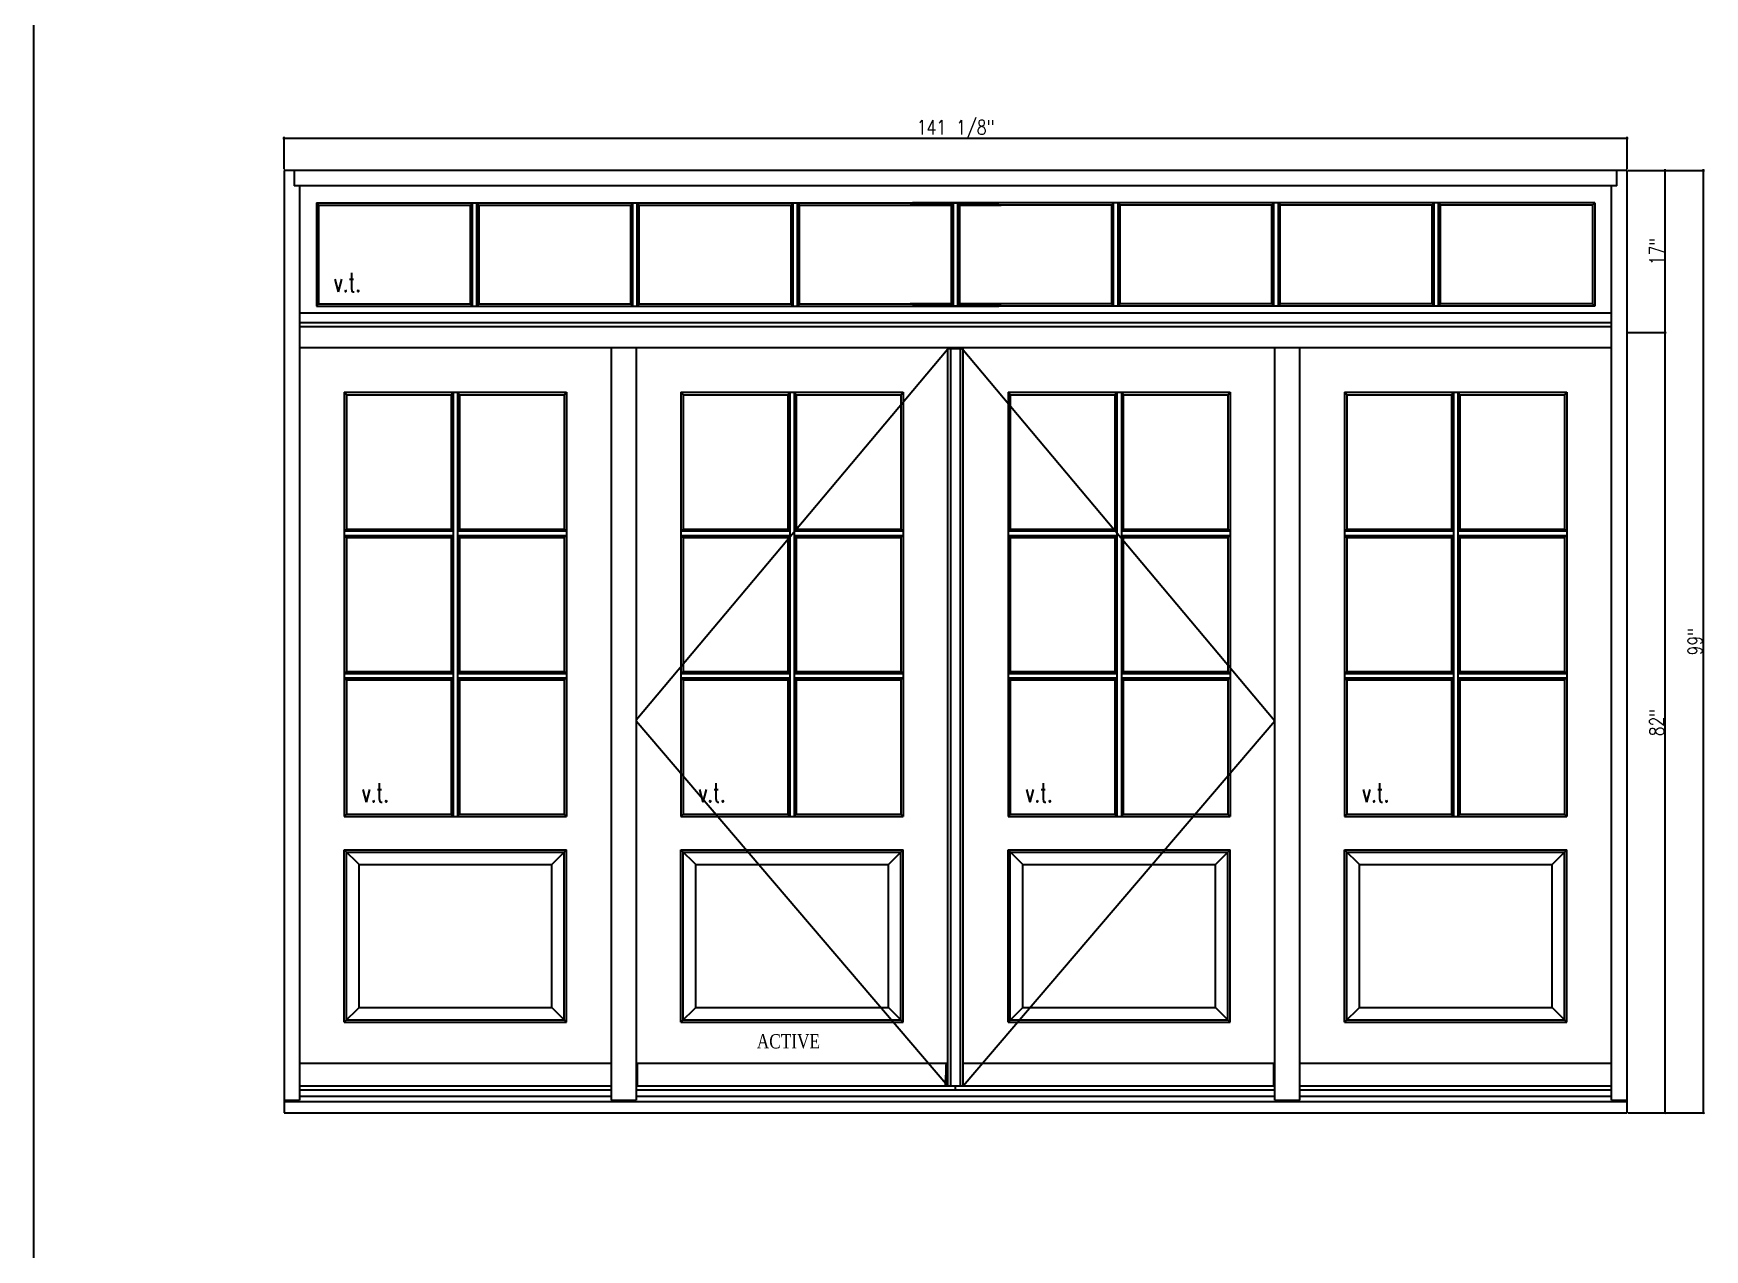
# Model space of a CAD drawing. Header units: inches. Extents: x 1985 to 11287, y 379 to 4336.
# Drawn here: x 9586.4 to 9762, y 3405.9 to 3533.7 of the extents above; entities that cross this region are included whole.
import ezdxf

# ---------------------------------------------------------------- set-up
doc = ezdxf.new("R2010")
doc.units = ezdxf.units.IN
doc.header["$MEASUREMENT"] = 0
doc.layers.get('0').update_dxf_attribs({"linetype": 'CONTINUOUS'})
doc.layers.get('Defpoints').update_dxf_attribs({"linetype": 'CONTINUOUS'})
for name, color, linetype in [('COTE1-1 99', 7, 'CONTINUOUS'), ('elevation 99', 7, 'CONTINUOUS'), ('opening side 99', 1, 'CONTINUOUS'), ('separation 99', 3, 'CONTINUOUS')]:
    doc.layers.add(name, color=color, linetype=linetype)
doc.styles.get("Standard").update_dxf_attribs({"font": 'txt.shx', "width": 0.8})
doc.styles.add('Times', font='times.ttf', dxfattribs={"width": 0.8})
doc.dimstyles.new('Elevation', dxfattribs={"dimscale": 2, "dimtxt": 0.75, "dimasz": 0.0625, "dimexe": 0.0625, "dimexo": 0.0625, "dimgap": 0.0625, "dimtad": 1, "dimdec": 5, "dimzin": 0, "dimdsep": 46, "dimlunit": 5, "dimtxsty": 'Standard', "dimblk1": 'OBLIQUE', "dimblk2": 'OBLIQUE', "dimsah": 1, "dimcen": 2, "dimdle": 0.0625, "dimclrd": 1, "dimclre": 1, "dimadec": 1, "dimazin": 0, "dimtfac": 0.375, "dimtdec": 5, "dimtmove": 0, "dimatfit": 3, "dimldrblk": 'OBLIQUE', "dimfxl": 1, "dimfrac": 2, "dimtolj": 1, "dimtzin": 0, "dimarcsym": 0})

# ---------------------------------------------------------------- blocks, each defined once
blk = doc.blocks.new('_OBLIQUE')
at = {"color": 0, "linetype": 'ByBlock'}
blk.add_line((-0.5, -0.5), (0.5, 0.5), dxfattribs=at)
blk = doc.blocks.new('*D159')
at = {"layer": 'COTE1-1 99', "color": 1, "lineweight": -2, "transparency": 16777216}
for p, q in [((9612.62, 3522.7), (9754, 3522.7)), ((9612.75, 3519.42), (9612.75, 3522.83)), ((9753.87, 3519.42), (9753.87, 3522.83))]:
    blk.add_line(p, q, dxfattribs=at)
at = {"layer": 'Defpoints', "color": 0, "transparency": 16777216}
for p in [(9753.87, 3522.7), (9612.75, 3519.29), (9753.87, 3519.29)]:
    blk.add_point(p, dxfattribs=at)
at = {"layer": 'COTE1-1 99', "color": 1, "lineweight": -2, "transparency": 16777216, "xscale": 0.125, "yscale": 0.125, "zscale": 0.125, "rotation": 180}
blk.add_blockref('_OBLIQUE', (9612.75, 3522.7), dxfattribs=at)
at = {"layer": 'COTE1-1 99', "color": 1, "lineweight": -2, "transparency": 16777216, "xscale": 0.125, "yscale": 0.125, "zscale": 0.125}
blk.add_blockref('_OBLIQUE', (9753.87, 3522.7), dxfattribs=at)
at = {"layer": 'COTE1-1 99', "color": 0, "transparency": 16777216, "insert": (9683.31, 3523.58), "char_height": 1.5, "attachment_point": 5}
blk.add_mtext('\\A1;141 1/8"', dxfattribs=at)
blk = doc.blocks.new('*D160')
at = {"layer": 'COTE1-1 99', "color": 1, "lineweight": -2, "transparency": 16777216}
for p, q in [((9754, 3519.29), (9758, 3519.29)), ((9757.88, 3502.17), (9757.88, 3519.42)), ((9754, 3502.29), (9758, 3502.29))]:
    blk.add_line(p, q, dxfattribs=at)
at = {"layer": 'Defpoints', "color": 0, "transparency": 16777216}
for p in [(9753.87, 3519.29), (9757.88, 3519.29), (9753.87, 3502.29)]:
    blk.add_point(p, dxfattribs=at)
at = {"layer": 'COTE1-1 99', "color": 1, "lineweight": -2, "transparency": 16777216, "xscale": 0.125, "yscale": 0.125, "zscale": 0.125}
for p, rotation in [((9757.88, 3519.29), 90), ((9757.88, 3502.29), 270)]:
    blk.add_blockref('_OBLIQUE', p, dxfattribs=dict(at, rotation=rotation))
at = {"layer": 'COTE1-1 99', "color": 0, "transparency": 16777216, "insert": (9757, 3510.79), "char_height": 1.5, "attachment_point": 5, "rotation": 90}
blk.add_mtext('\\A1;17"', dxfattribs=at)
blk = doc.blocks.new('*D161')
at = {"layer": 'COTE1-1 99', "color": 1, "lineweight": -2, "transparency": 16777216}
for p, q in [((9754, 3502.29), (9758, 3502.29)), ((9757.88, 3420.17), (9757.88, 3502.42)), ((9754, 3420.29), (9758, 3420.29))]:
    blk.add_line(p, q, dxfattribs=at)
at = {"layer": 'Defpoints', "color": 0, "transparency": 16777216}
for p in [(9753.87, 3502.29), (9757.88, 3502.29), (9753.87, 3420.29)]:
    blk.add_point(p, dxfattribs=at)
at = {"layer": 'COTE1-1 99', "color": 1, "lineweight": -2, "transparency": 16777216, "xscale": 0.125, "yscale": 0.125, "zscale": 0.125}
for p, rotation in [((9757.88, 3502.29), 90), ((9757.88, 3420.29), 270)]:
    blk.add_blockref('_OBLIQUE', p, dxfattribs=dict(at, rotation=rotation))
at = {"layer": 'COTE1-1 99', "color": 0, "transparency": 16777216, "insert": (9757, 3461.29), "char_height": 1.5, "attachment_point": 5, "rotation": 90}
blk.add_mtext('\\A1;82"', dxfattribs=at)
blk = doc.blocks.new('*D162')
at = {"layer": 'COTE1-1 99', "color": 1, "lineweight": -2, "transparency": 16777216}
for p, q in [((9754, 3519.29), (9762.02, 3519.29)), ((9761.9, 3420.17), (9761.9, 3519.42)), ((9754, 3420.29), (9762.02, 3420.29))]:
    blk.add_line(p, q, dxfattribs=at)
at = {"layer": 'Defpoints', "color": 0, "transparency": 16777216}
for p in [(9753.87, 3519.29), (9761.9, 3519.29), (9753.87, 3420.29)]:
    blk.add_point(p, dxfattribs=at)
at = {"layer": 'COTE1-1 99', "color": 1, "lineweight": -2, "transparency": 16777216, "xscale": 0.125, "yscale": 0.125, "zscale": 0.125}
for p, rotation in [((9761.9, 3519.29), 90), ((9761.9, 3420.29), 270)]:
    blk.add_blockref('_OBLIQUE', p, dxfattribs=dict(at, rotation=rotation))
at = {"layer": 'COTE1-1 99', "color": 0, "transparency": 16777216, "insert": (9761.02, 3469.79), "char_height": 1.5, "attachment_point": 5, "rotation": 90}
blk.add_mtext('\\A1;99"', dxfattribs=at)

msp = doc.modelspace()

# ---------------------------------------------------------------- linework, layer by layer
at = {"layer": 'elevation 99'}
for p, q in [((9612.747025, 3519.293135), (9612.747025, 3420.293135)), ((9753.872025, 3519.293135), (9612.747025, 3519.293135)), ((9613.809525, 3519.293135), (9613.809525, 3517.668135)), ((9752.809525, 3517.668135), (9752.809525, 3519.293135)), ((9753.872025, 3420.293135), (9753.872025, 3519.293135)), ((9752.809525, 3517.668135), (9613.809525, 3517.668135)), ((9614.372025, 3517.668135), (9614.372025, 3502.918135)), ((9752.247025, 3502.918135), (9752.247025, 3517.668135)), ((9616.371491, 3515.668113), (9616.13042, 3515.909184)), ((9616.13042, 3515.909184), (9633.011283, 3515.909184)), ((9616.13042, 3515.909184), (9616.13042, 3505.052059)), ((9616.371491, 3515.668113), (9626.777875, 3515.668113)), ((9616.371491, 3515.668113), (9616.371491, 3505.29313)), ((9626.777875, 3515.668113), (9632.340483, 3515.668113)), ((9632.340483, 3515.668113), (9632.544683, 3515.909184)), ((9632.340483, 3505.29313), (9632.340483, 3515.668113)), ((9632.544683, 3505.052059), (9632.544683, 3515.909184)), ((9632.974412, 3515.909184), (9644.071238, 3515.909184)), ((9633.011283, 3515.909184), (9633.215483, 3515.668113)), ((9633.011283, 3505.052059), (9633.011283, 3515.909184)), ((9633.215483, 3515.668113), (9633.215483, 3505.29313)), ((9633.215483, 3515.668113), (9643.830166, 3515.668113)), ((9633.215483, 3505.29313), (9633.215483, 3515.668113)), ((9643.830166, 3515.668113), (9649.184475, 3515.668113)), ((9644.071238, 3515.909184), (9687.849512, 3515.909184)), ((9649.184475, 3515.668113), (9649.388675, 3515.909184)), ((9649.184475, 3505.29313), (9649.184475, 3515.668113)), ((9649.388675, 3505.052059), (9649.388675, 3515.909184)), ((9649.855275, 3505.052059), (9649.855275, 3515.909184)), ((9649.855275, 3515.909184), (9650.059475, 3515.668113)), ((9650.059475, 3505.29313), (9650.059475, 3515.668113)), ((9650.059475, 3515.668113), (9666.028425, 3515.668113)), ((9666.028425, 3515.668113), (9666.232625, 3515.909184)), ((9666.028425, 3505.29313), (9666.028425, 3515.668113)), ((9666.232625, 3505.052059), (9666.232625, 3515.909184)), ((9666.903425, 3515.668113), (9666.699225, 3515.909184)), ((9666.699225, 3505.052059), (9666.699225, 3515.909184)), ((9666.903425, 3515.668113), (9682.871875, 3515.668113)), ((9666.903425, 3505.29313), (9666.903425, 3515.668113)), ((9682.871875, 3515.668113), (9678.528166, 3515.668113)), ((9722.547512, 3515.909184), (9678.769238, 3515.909184)), ((9682.871875, 3515.668113), (9683.076075, 3515.909184)), ((9682.871875, 3515.668113), (9683.076075, 3515.909184)), ((9682.871875, 3505.29313), (9682.871875, 3515.668113)), ((9682.871875, 3505.29313), (9682.871875, 3515.668113)), ((9683.076075, 3505.052059), (9683.076075, 3515.909184)), ((9683.076075, 3505.052059), (9683.076075, 3515.909184)), ((9683.542675, 3505.052059), (9683.542675, 3515.909184)), ((9683.746875, 3515.668113), (9683.542675, 3515.909184)), ((9683.746875, 3515.668113), (9683.542675, 3515.909184)), ((9683.542675, 3505.052059), (9683.542675, 3515.909184)), ((9683.746875, 3505.29313), (9683.746875, 3515.668113)), ((9683.746875, 3515.668113), (9688.090583, 3515.668113)), ((9683.746875, 3505.29313), (9683.746875, 3515.668113)), ((9699.715325, 3515.668113), (9683.746875, 3515.668113)), ((9699.715325, 3515.668113), (9699.919525, 3515.909184)), ((9699.715325, 3505.29313), (9699.715325, 3515.668113)), ((9699.919525, 3505.052059), (9699.919525, 3515.909184)), ((9700.386125, 3505.052059), (9700.386125, 3515.909184)), ((9700.590325, 3515.668113), (9700.386125, 3515.909184)), ((9716.559275, 3515.668113), (9700.590325, 3515.668113)), ((9700.590325, 3505.29313), (9700.590325, 3515.668113)), ((9716.763475, 3515.909184), (9716.559275, 3515.668113)), ((9716.559275, 3505.29313), (9716.559275, 3515.668113)), ((9716.763475, 3505.052059), (9716.763475, 3515.909184)), ((9717.434275, 3515.668113), (9717.230075, 3515.909184)), ((9717.230075, 3505.052059), (9717.230075, 3515.909184)), ((9717.434275, 3505.29313), (9717.434275, 3515.668113)), ((9722.788583, 3515.668113), (9717.434275, 3515.668113)), ((9733.644338, 3515.909184), (9722.547512, 3515.909184)), ((9733.403266, 3515.668113), (9722.788583, 3515.668113)), ((9733.607466, 3515.909184), (9733.403266, 3515.668113)), ((9733.403266, 3505.29313), (9733.403266, 3515.668113)), ((9733.403266, 3515.668113), (9733.403266, 3505.29313)), ((9750.488329, 3515.909184), (9733.607466, 3515.909184)), ((9733.607466, 3505.052059), (9733.607466, 3515.909184)), ((9734.074066, 3505.052059), (9734.074066, 3515.909184)), ((9734.278266, 3515.668113), (9734.074066, 3515.909184)), ((9739.840875, 3515.668113), (9734.278266, 3515.668113)), ((9734.278266, 3505.29313), (9734.278266, 3515.668113)), ((9750.247258, 3515.668113), (9739.840875, 3515.668113)), ((9750.247258, 3515.668113), (9750.488329, 3515.909184)), ((9750.247258, 3515.668113), (9750.247258, 3505.29313)), ((9750.488329, 3515.909184), (9750.488329, 3505.052059)), ((9752.247025, 3504.293135), (9614.372025, 3504.293135)), ((9616.371491, 3505.29313), (9616.13042, 3505.052059)), ((9616.13042, 3505.052059), (9633.011283, 3505.052059)), ((9616.371491, 3505.29313), (9626.777875, 3505.29313)), ((9626.777875, 3505.29313), (9632.340483, 3505.29313)), ((9698.747025, 3504.293135), (9630.372025, 3504.293135)), ((9632.340483, 3505.29313), (9632.544683, 3505.052059)), ((9632.974412, 3505.052059), (9644.071238, 3505.052059)), ((9633.011283, 3505.052059), (9633.215483, 3505.29313)), ((9633.215483, 3505.29313), (9643.830166, 3505.29313)), ((9643.830166, 3505.29313), (9649.184475, 3505.29313)), ((9644.071238, 3505.052059), (9687.849512, 3505.052059)), ((9649.184475, 3505.29313), (9649.388675, 3505.052059)), ((9649.855275, 3505.052059), (9650.059475, 3505.29313)), ((9650.059475, 3505.29313), (9666.028425, 3505.29313)), ((9666.028425, 3505.29313), (9666.232625, 3505.052059)), ((9666.699225, 3505.052059), (9666.903425, 3505.29313)), ((9666.903425, 3505.29313), (9682.871875, 3505.29313)), ((9682.871875, 3505.29313), (9678.528166, 3505.29313)), ((9722.547512, 3505.052059), (9678.769238, 3505.052059)), ((9682.871875, 3505.29313), (9683.076075, 3505.052059)), ((9683.076075, 3505.052059), (9682.871875, 3505.29313)), ((9683.076075, 3505.052059), (9683.542675, 3505.052059)), ((9683.542675, 3505.052059), (9683.076075, 3505.052059)), ((9683.542675, 3505.052059), (9683.746875, 3505.29313)), ((9683.746875, 3505.29313), (9683.542675, 3505.052059)), ((9683.746875, 3505.29313), (9688.090583, 3505.29313)), ((9699.715325, 3505.29313), (9683.746875, 3505.29313)), ((9699.919525, 3505.052059), (9699.715325, 3505.29313)), ((9700.590325, 3505.29313), (9700.386125, 3505.052059)), ((9716.559275, 3505.29313), (9700.590325, 3505.29313)), ((9716.763475, 3505.052059), (9716.559275, 3505.29313)), ((9717.434275, 3505.29313), (9717.230075, 3505.052059)), ((9722.788583, 3505.29313), (9717.434275, 3505.29313)), ((9733.644338, 3505.052059), (9722.547512, 3505.052059)), ((9733.403266, 3505.29313), (9722.788583, 3505.29313)), ((9733.607466, 3505.052059), (9733.403266, 3505.29313)), ((9750.488329, 3505.052059), (9733.607466, 3505.052059)), ((9734.278266, 3505.29313), (9734.074066, 3505.052059)), ((9739.840875, 3505.29313), (9734.278266, 3505.29313)), ((9750.247258, 3505.29313), (9739.840875, 3505.29313)), ((9750.247258, 3505.29313), (9750.488329, 3505.052059)), ((9612.747025, 3503.293135), (9612.747025, 3420.293135)), ((9614.372025, 3503.293135), (9614.372025, 3502.918135)), ((9752.247025, 3503.293135), (9614.372025, 3503.293135)), ((9614.372025, 3502.918135), (9614.372025, 3500.668135)), ((9614.372025, 3502.918135), (9752.247025, 3502.918135)), ((9698.497025, 3503.293135), (9630.372025, 3503.293135)), ((9719.497025, 3503.293135), (9647.122025, 3503.293135)), ((9719.497025, 3503.293135), (9647.122025, 3503.293135)), ((9719.497025, 3503.293135), (9647.122025, 3503.293135)), ((9684.309525, 3503.293135), (9647.122025, 3503.293135)), ((9752.247025, 3502.918135), (9752.247025, 3503.293135)), ((9752.247025, 3500.668135), (9752.247025, 3502.918135)), ((9753.872025, 3420.293135), (9753.872025, 3502.293135)), ((9614.372025, 3500.668135), (9614.372025, 3421.62126)), ((9614.372025, 3500.668135), (9614.372025, 3421.62126)), ((9647.122025, 3500.668135), (9614.372025, 3500.668135)), ((9647.122025, 3500.668135), (9614.372025, 3500.668135)), ((9647.122025, 3500.668135), (9614.372025, 3500.668135)), ((9649.747025, 3500.668135), (9647.122025, 3500.668135)), ((9647.122025, 3500.668135), (9647.122025, 3421.62126)), ((9684.809525, 3500.668135), (9649.747025, 3500.668135)), ((9684.809525, 3500.668135), (9649.747025, 3500.668135)), ((9649.747025, 3500.668135), (9649.747025, 3421.62126)), ((9684.809525, 3500.668135), (9649.747025, 3500.668135)), ((9716.872025, 3500.668135), (9682.434525, 3500.668135)), ((9716.872025, 3500.668135), (9682.434525, 3500.668135)), ((9716.872025, 3500.668135), (9682.434525, 3500.668135)), ((9684.122024, 3500.543135), (9682.497025, 3500.543135)), ((9682.497025, 3423.10563), (9682.497025, 3500.543135)), ((9684.122024, 3500.543135), (9682.497025, 3500.543135)), ((9684.122024, 3500.543135), (9682.497025, 3500.543135)), ((9682.809525, 3423.10563), (9682.809525, 3500.543135)), ((9682.849664, 3500.543135), (9682.849664, 3500.668135)), ((9682.849664, 3500.543135), (9682.849664, 3500.668135)), ((9682.849664, 3500.543135), (9682.849664, 3500.668135)), ((9682.965825, 3500.543135), (9682.965825, 3500.668135)), ((9682.965825, 3500.543135), (9682.965825, 3500.668135)), ((9682.965825, 3500.543135), (9682.965825, 3500.668135)), ((9683.059525, 3500.543135), (9683.059525, 3500.668135)), ((9683.059525, 3500.543135), (9683.059525, 3500.668135)), ((9683.059525, 3500.543135), (9683.059525, 3500.668135)), ((9683.559524, 3500.543135), (9683.559524, 3500.668135)), ((9683.559524, 3500.543135), (9683.559524, 3500.668135)), ((9683.559524, 3500.543135), (9683.559524, 3500.668135)), ((9683.809524, 3423.10563), (9683.809524, 3500.543135)), ((9684.122024, 3423.10563), (9684.122024, 3500.543135)), ((9719.497025, 3500.668135), (9716.872025, 3500.668135)), ((9716.872025, 3421.62126), (9716.872025, 3500.668135)), ((9752.247025, 3500.668135), (9719.497025, 3500.668135)), ((9752.247025, 3500.668135), (9719.497025, 3500.668135)), ((9719.497025, 3421.62126), (9719.497025, 3500.668135)), ((9752.247025, 3500.668135), (9719.497025, 3500.668135)), ((9752.247025, 3421.62126), (9752.247025, 3500.668135)), ((9752.247025, 3421.62126), (9752.247025, 3500.668135)), ((9619.068438, 3495.998458), (9619.068438, 3451.431464)), ((9619.068438, 3495.998458), (9642.425611, 3495.998458)), ((9619.30951, 3495.730586), (9619.068438, 3495.998458)), ((9619.30951, 3495.730586), (9619.30951, 3481.627086)), ((9619.30951, 3495.730586), (9630.309525, 3495.730586)), ((9630.309525, 3495.730586), (9630.513725, 3495.998458)), ((9630.309525, 3495.730586), (9630.309525, 3481.627086)), ((9630.513725, 3495.998458), (9630.513725, 3451.431464)), ((9630.980325, 3495.998458), (9630.980325, 3451.431464)), ((9630.980325, 3495.998458), (9631.184525, 3495.730586)), ((9631.184525, 3495.730586), (9631.184525, 3481.627086)), ((9631.184525, 3495.730586), (9642.18454, 3495.730586)), ((9642.18454, 3495.730586), (9642.425611, 3495.998458)), ((9642.18454, 3495.730586), (9642.18454, 3481.627086)), ((9642.425611, 3495.998458), (9642.425611, 3451.431464)), ((9654.443438, 3495.998458), (9654.443438, 3451.431464)), ((9654.443438, 3495.998458), (9677.800611, 3495.998458)), ((9654.68451, 3495.730586), (9654.443438, 3495.998458)), ((9654.68451, 3495.730586), (9654.68451, 3481.627086)), ((9654.68451, 3495.730586), (9665.684525, 3495.730586)), ((9665.684525, 3495.730586), (9665.888725, 3495.998458)), ((9665.684525, 3495.730586), (9665.684525, 3481.627086)), ((9665.888725, 3495.998458), (9665.888725, 3451.431464)), ((9666.355325, 3495.998458), (9666.355325, 3451.431464)), ((9666.355325, 3495.998458), (9666.559525, 3495.730586)), ((9666.559525, 3495.730586), (9666.559525, 3481.627086)), ((9666.559525, 3495.730586), (9677.55954, 3495.730586)), ((9677.55954, 3495.730586), (9677.800611, 3495.998458)), ((9677.55954, 3495.730586), (9677.55954, 3481.627086)), ((9677.800611, 3495.998458), (9677.800611, 3451.431464)), ((9689.05951, 3495.730586), (9688.818438, 3495.998458)), ((9688.818438, 3495.998458), (9712.175611, 3495.998458)), ((9688.818438, 3495.998458), (9688.818438, 3451.431464)), ((9689.05951, 3495.730586), (9700.059525, 3495.730586)), ((9689.05951, 3495.730586), (9689.05951, 3481.627086)), ((9700.059525, 3495.730586), (9700.263725, 3495.998458)), ((9700.059525, 3495.730586), (9700.059525, 3481.627086)), ((9700.263725, 3495.998458), (9700.263725, 3451.431464)), ((9700.730325, 3495.998458), (9700.934525, 3495.730586)), ((9700.730325, 3495.998458), (9700.730325, 3451.431464)), ((9700.934525, 3495.730586), (9711.93454, 3495.730586)), ((9700.934525, 3495.730586), (9700.934525, 3481.627086)), ((9711.93454, 3495.730586), (9712.175611, 3495.998458)), ((9711.93454, 3495.730586), (9711.93454, 3481.627086)), ((9712.175611, 3495.998458), (9712.175611, 3451.431464)), ((9724.193438, 3495.998458), (9724.193438, 3451.431464)), ((9724.193438, 3495.998458), (9747.550611, 3495.998458)), ((9724.43451, 3495.730586), (9724.193438, 3495.998458)), ((9724.43451, 3495.730586), (9724.43451, 3481.627086)), ((9724.43451, 3495.730586), (9735.434525, 3495.730586)), ((9735.434525, 3495.730586), (9735.638725, 3495.998458)), ((9735.434525, 3495.730586), (9735.434525, 3481.627086)), ((9735.638725, 3495.998458), (9735.638725, 3451.431464)), ((9736.105325, 3495.998458), (9736.105325, 3451.431464)), ((9736.105325, 3495.998458), (9736.309525, 3495.730586)), ((9736.309525, 3495.730586), (9736.309525, 3481.627086)), ((9736.309525, 3495.730586), (9747.30954, 3495.730586)), ((9747.30954, 3495.730586), (9747.550611, 3495.998458)), ((9747.30954, 3495.730586), (9747.30954, 3481.627086)), ((9747.550611, 3495.998458), (9747.550611, 3451.431464)), ((9619.30951, 3481.627086), (9619.068438, 3481.422886)), ((9619.068438, 3481.422886), (9630.513725, 3481.422886)), ((9619.068438, 3480.956286), (9630.513725, 3480.956286)), ((9619.30951, 3480.752086), (9619.068438, 3480.956286)), ((9619.30951, 3481.627086), (9630.309525, 3481.627086)), ((9630.309525, 3481.627086), (9630.513725, 3481.422886)), ((9630.309525, 3480.752086), (9630.513725, 3480.956286)), ((9631.184525, 3481.627086), (9630.980325, 3481.422886)), ((9630.980325, 3481.422886), (9642.425611, 3481.422886)), ((9631.184525, 3480.752086), (9630.980325, 3480.956286)), ((9630.980325, 3480.956286), (9642.425611, 3480.956286)), ((9631.184525, 3481.627086), (9642.18454, 3481.627086)), ((9642.18454, 3481.627086), (9642.425611, 3481.422886)), ((9642.18454, 3480.752086), (9642.425611, 3480.956286)), ((9654.68451, 3481.627086), (9654.443438, 3481.422886)), ((9654.443438, 3481.422886), (9665.888725, 3481.422886)), ((9654.443438, 3480.956286), (9665.888725, 3480.956286)), ((9654.68451, 3480.752086), (9654.443438, 3480.956286)), ((9654.68451, 3481.627086), (9665.684525, 3481.627086)), ((9665.684525, 3481.627086), (9665.888725, 3481.422886)), ((9665.684525, 3480.752086), (9665.888725, 3480.956286)), ((9666.559525, 3481.627086), (9666.355325, 3481.422886)), ((9666.355325, 3481.422886), (9677.800611, 3481.422886)), ((9666.559525, 3480.752086), (9666.355325, 3480.956286)), ((9666.355325, 3480.956286), (9677.800611, 3480.956286)), ((9666.559525, 3481.627086), (9677.55954, 3481.627086)), ((9677.55954, 3481.627086), (9677.800611, 3481.422886)), ((9677.55954, 3480.752086), (9677.800611, 3480.956286)), ((9689.05951, 3481.627086), (9688.818438, 3481.422886)), ((9688.818438, 3481.422886), (9700.263725, 3481.422886)), ((9689.05951, 3480.752086), (9688.818438, 3480.956286)), ((9688.818438, 3480.956286), (9700.263725, 3480.956286)), ((9689.05951, 3481.627086), (9700.059525, 3481.627086)), ((9700.059525, 3481.627086), (9700.263725, 3481.422886)), ((9700.059525, 3480.752086), (9700.263725, 3480.956286)), ((9700.934525, 3481.627086), (9700.730325, 3481.422886)), ((9700.730325, 3481.422886), (9712.175611, 3481.422886)), ((9700.730325, 3480.956286), (9712.175611, 3480.956286)), ((9700.934525, 3480.752086), (9700.730325, 3480.956286)), ((9700.934525, 3481.627086), (9711.93454, 3481.627086)), ((9711.93454, 3481.627086), (9712.175611, 3481.422886)), ((9711.93454, 3480.752086), (9712.175611, 3480.956286)), ((9724.43451, 3481.627086), (9724.193438, 3481.422886)), ((9724.193438, 3481.422886), (9735.638725, 3481.422886)), ((9724.193438, 3480.956286), (9735.638725, 3480.956286)), ((9724.43451, 3480.752086), (9724.193438, 3480.956286)), ((9724.43451, 3481.627086), (9735.434525, 3481.627086)), ((9735.434525, 3481.627086), (9735.638725, 3481.422886)), ((9735.434525, 3480.752086), (9735.638725, 3480.956286)), ((9736.309525, 3481.627086), (9736.105325, 3481.422886)), ((9736.105325, 3481.422886), (9747.550611, 3481.422886)), ((9736.309525, 3480.752086), (9736.105325, 3480.956286)), ((9736.105325, 3480.956286), (9747.550611, 3480.956286)), ((9736.309525, 3481.627086), (9747.30954, 3481.627086)), ((9747.30954, 3481.627086), (9747.550611, 3481.422886)), ((9747.30954, 3480.752086), (9747.550611, 3480.956286)), ((9619.30951, 3480.752086), (9630.309525, 3480.752086)), ((9619.30951, 3480.752086), (9619.30951, 3466.648586)), ((9630.309525, 3480.752086), (9630.309525, 3466.648586)), ((9631.184525, 3480.752086), (9642.18454, 3480.752086)), ((9631.184525, 3480.752086), (9631.184525, 3466.648586)), ((9642.18454, 3480.752086), (9642.18454, 3466.648586)), ((9654.68451, 3480.752086), (9665.684525, 3480.752086)), ((9654.68451, 3480.752086), (9654.68451, 3466.648586)), ((9665.684525, 3480.752086), (9665.684525, 3466.648586)), ((9666.559525, 3480.752086), (9677.55954, 3480.752086)), ((9666.559525, 3480.752086), (9666.559525, 3466.648586)), ((9677.55954, 3480.752086), (9677.55954, 3466.648586)), ((9689.05951, 3480.752086), (9689.05951, 3466.648586)), ((9689.05951, 3480.752086), (9700.059525, 3480.752086)), ((9700.059525, 3480.752086), (9700.059525, 3466.648586)), ((9700.934525, 3480.752086), (9700.934525, 3466.648586)), ((9700.934525, 3480.752086), (9711.93454, 3480.752086)), ((9711.93454, 3480.752086), (9711.93454, 3466.648586)), ((9724.43451, 3480.752086), (9735.434525, 3480.752086)), ((9724.43451, 3480.752086), (9724.43451, 3466.648586)), ((9735.434525, 3480.752086), (9735.434525, 3466.648586)), ((9736.309525, 3480.752086), (9747.30954, 3480.752086)), ((9736.309525, 3480.752086), (9736.309525, 3466.648586)), ((9747.30954, 3480.752086), (9747.30954, 3466.648586)), ((9619.30951, 3466.648586), (9619.068438, 3466.444386)), ((9619.068438, 3466.444386), (9630.513725, 3466.444386)), ((9619.068438, 3465.982235), (9630.513725, 3465.982235)), ((9619.30951, 3466.648586), (9630.309525, 3466.648586)), ((9619.30951, 3465.778035), (9630.309525, 3465.778035)), ((9619.30951, 3465.778035), (9619.30951, 3451.672535)), ((9630.309525, 3465.778035), (9630.309525, 3451.672535)), ((9630.980325, 3466.444386), (9642.425611, 3466.444386)), ((9630.980325, 3465.982235), (9642.425611, 3465.982235)), ((9631.184525, 3466.648586), (9642.18454, 3466.648586)), ((9631.184525, 3465.778035), (9631.184525, 3451.672535)), ((9631.184525, 3465.778035), (9642.18454, 3465.778035)), ((9642.18454, 3466.648586), (9642.425611, 3466.444386)), ((9642.18454, 3465.778035), (9642.425611, 3465.982235)), ((9642.18454, 3465.778035), (9642.18454, 3451.672535)), ((9654.68451, 3466.648586), (9654.443438, 3466.444386)), ((9654.443438, 3466.444386), (9665.888725, 3466.444386)), ((9654.443438, 3465.982235), (9665.888725, 3465.982235)), ((9654.68451, 3466.648586), (9665.684525, 3466.648586)), ((9654.68451, 3465.778035), (9665.684525, 3465.778035)), ((9654.68451, 3465.778035), (9654.68451, 3451.672535)), ((9665.684525, 3465.778035), (9665.684525, 3451.672535)), ((9666.355325, 3466.444386), (9677.800611, 3466.444386)), ((9666.355325, 3465.982235), (9677.800611, 3465.982235)), ((9666.559525, 3466.648586), (9677.55954, 3466.648586)), ((9666.559525, 3465.778035), (9666.559525, 3451.672535)), ((9666.559525, 3465.778035), (9677.55954, 3465.778035)), ((9677.55954, 3466.648586), (9677.800611, 3466.444386)), ((9677.55954, 3465.778035), (9677.800611, 3465.982235)), ((9677.55954, 3465.778035), (9677.55954, 3451.672535)), ((9689.05951, 3466.648586), (9688.818438, 3466.444386)), ((9688.818438, 3466.444386), (9700.263725, 3466.444386)), ((9688.818438, 3465.982235), (9700.263725, 3465.982235)), ((9689.05951, 3466.648586), (9700.059525, 3466.648586)), ((9689.05951, 3465.778035), (9689.05951, 3451.672535)), ((9689.05951, 3465.778035), (9700.059525, 3465.778035)), ((9700.059525, 3465.778035), (9700.059525, 3451.672535)), ((9700.730325, 3466.444386), (9712.175611, 3466.444386)), ((9700.730325, 3465.982235), (9712.175611, 3465.982235)), ((9700.934525, 3466.648586), (9711.93454, 3466.648586)), ((9700.934525, 3465.778035), (9711.93454, 3465.778035)), ((9700.934525, 3465.778035), (9700.934525, 3451.672535)), ((9711.93454, 3466.648586), (9712.175611, 3466.444386)), ((9711.93454, 3465.778035), (9712.175611, 3465.982235)), ((9711.93454, 3465.778035), (9711.93454, 3451.672535)), ((9724.43451, 3466.648586), (9724.193438, 3466.444386)), ((9724.193438, 3466.444386), (9735.638725, 3466.444386)), ((9724.193438, 3465.982235), (9735.638725, 3465.982235)), ((9724.43451, 3466.648586), (9735.434525, 3466.648586)), ((9724.43451, 3465.778035), (9735.434525, 3465.778035)), ((9724.43451, 3465.778035), (9724.43451, 3451.672535)), ((9735.434525, 3465.778035), (9735.434525, 3451.672535)), ((9736.105325, 3466.444386), (9747.550611, 3466.444386)), ((9736.105325, 3465.982235), (9747.550611, 3465.982235)), ((9736.309525, 3466.648586), (9747.30954, 3466.648586)), ((9736.309525, 3465.778035), (9736.309525, 3451.672535)), ((9736.309525, 3465.778035), (9747.30954, 3465.778035)), ((9747.30954, 3466.648586), (9747.550611, 3466.444386)), ((9747.30954, 3465.778035), (9747.550611, 3465.982235)), ((9747.30954, 3465.778035), (9747.30954, 3451.672535)), ((9619.068438, 3451.431464), (9619.30951, 3451.672535)), ((9619.068438, 3451.431464), (9642.425611, 3451.431464)), ((9619.30951, 3451.672535), (9630.309525, 3451.672535)), ((9630.309525, 3451.672535), (9630.513725, 3451.431464)), ((9631.184525, 3451.672535), (9630.980325, 3451.431464)), ((9631.184525, 3451.672535), (9642.18454, 3451.672535)), ((9642.425611, 3451.431464), (9642.18454, 3451.672535)), ((9654.443438, 3451.431464), (9654.68451, 3451.672535)), ((9654.443438, 3451.431464), (9677.800611, 3451.431464)), ((9654.68451, 3451.672535), (9665.684525, 3451.672535)), ((9665.684525, 3451.672535), (9665.888725, 3451.431464)), ((9666.559525, 3451.672535), (9666.355325, 3451.431464)), ((9666.559525, 3451.672535), (9677.55954, 3451.672535)), ((9677.800611, 3451.431464), (9677.55954, 3451.672535)), ((9688.818438, 3451.431464), (9689.05951, 3451.672535)), ((9688.818438, 3451.431464), (9712.175611, 3451.431464)), ((9689.05951, 3451.672535), (9700.059525, 3451.672535)), ((9700.059525, 3451.672535), (9700.263725, 3451.431464)), ((9700.934525, 3451.672535), (9700.730325, 3451.431464)), ((9700.934525, 3451.672535), (9711.93454, 3451.672535)), ((9712.175611, 3451.431464), (9711.93454, 3451.672535)), ((9724.193438, 3451.431464), (9724.43451, 3451.672535)), ((9724.193438, 3451.431464), (9747.550611, 3451.431464)), ((9724.43451, 3451.672535), (9735.434525, 3451.672535)), ((9735.434525, 3451.672535), (9735.638725, 3451.431464)), ((9736.309525, 3451.672535), (9736.105325, 3451.431464)), ((9736.309525, 3451.672535), (9747.30954, 3451.672535)), ((9747.550611, 3451.431464), (9747.30954, 3451.672535)), ((9619.068379, 3447.913606), (9642.425655, 3447.913606)), ((9619.068379, 3429.802024), (9619.068379, 3447.913606)), ((9620.621951, 3446.359985), (9619.068379, 3447.913606)), ((9619.309451, 3447.672485), (9642.184584, 3447.672485)), ((9619.309451, 3430.043096), (9619.309451, 3447.672485)), ((9642.425655, 3447.913606), (9640.872084, 3446.359985)), ((9642.184584, 3430.043096), (9642.184584, 3447.672485)), ((9642.425655, 3429.802024), (9642.425655, 3447.913606)), ((9655.996951, 3446.359985), (9654.443379, 3447.913606)), ((9654.443379, 3429.802024), (9654.443379, 3447.913606)), ((9654.443379, 3447.913606), (9677.800655, 3447.913606)), ((9654.684451, 3430.043096), (9654.684451, 3447.672485)), ((9654.684451, 3447.672485), (9677.559584, 3447.672485)), ((9677.800655, 3447.913606), (9676.247084, 3446.359985)), ((9677.559584, 3430.043096), (9677.559584, 3447.672485)), ((9677.800655, 3429.802024), (9677.800655, 3447.913606)), ((9690.371951, 3446.359985), (9688.818379, 3447.913606)), ((9688.818379, 3429.802024), (9688.818379, 3447.913606)), ((9688.818379, 3447.913606), (9712.175655, 3447.913606)), ((9689.059451, 3430.043096), (9689.059451, 3447.672485)), ((9689.059451, 3447.672485), (9711.934584, 3447.672485)), ((9712.175655, 3447.913606), (9710.622084, 3446.359985)), ((9711.934584, 3430.043096), (9711.934584, 3447.672485)), ((9712.175655, 3429.802024), (9712.175655, 3447.913606)), ((9725.746951, 3446.359985), (9724.193379, 3447.913606)), ((9724.193379, 3429.802024), (9724.193379, 3447.913606)), ((9724.193379, 3447.913606), (9747.550655, 3447.913606)), ((9724.434451, 3430.043096), (9724.434451, 3447.672485)), ((9724.434451, 3447.672485), (9747.309584, 3447.672485)), ((9747.550655, 3447.913606), (9745.997084, 3446.359985)), ((9747.309584, 3430.043096), (9747.309584, 3447.672485)), ((9747.550655, 3429.802024), (9747.550655, 3447.913606)), ((9620.621951, 3446.359985), (9640.872084, 3446.359985)), ((9620.621951, 3431.355596), (9620.621951, 3446.359985)), ((9640.872084, 3431.355596), (9640.872084, 3446.359985)), ((9655.996951, 3431.355596), (9655.996951, 3446.359985)), ((9655.996951, 3446.359985), (9676.247084, 3446.359985)), ((9676.247084, 3431.355596), (9676.247084, 3446.359985)), ((9690.371951, 3431.355596), (9690.371951, 3446.359985)), ((9690.371951, 3446.359985), (9710.622084, 3446.359985)), ((9710.622084, 3431.355596), (9710.622084, 3446.359985)), ((9725.746951, 3431.355596), (9725.746951, 3446.359985)), ((9725.746951, 3446.359985), (9745.997084, 3446.359985)), ((9745.997084, 3431.355596), (9745.997084, 3446.359985)), ((9619.068379, 3429.802024), (9620.621951, 3431.355596)), ((9619.309451, 3430.043096), (9642.184584, 3430.043096)), ((9620.621951, 3431.355596), (9640.872084, 3431.355596)), ((9642.425655, 3429.802024), (9640.872084, 3431.355596)), ((9654.443379, 3429.802024), (9655.996951, 3431.355596)), ((9654.684451, 3430.043096), (9677.559584, 3430.043096)), ((9655.996951, 3431.355596), (9676.247084, 3431.355596)), ((9677.800655, 3429.802024), (9676.247084, 3431.355596)), ((9688.818379, 3429.802024), (9690.371951, 3431.355596)), ((9689.059451, 3430.043096), (9711.934584, 3430.043096)), ((9690.371951, 3431.355596), (9710.622084, 3431.355596)), ((9712.175655, 3429.802024), (9710.622084, 3431.355596)), ((9724.193379, 3429.802024), (9725.746951, 3431.355596)), ((9724.434451, 3430.043096), (9747.309584, 3430.043096)), ((9725.746951, 3431.355596), (9745.997084, 3431.355596)), ((9747.550655, 3429.802024), (9745.997084, 3431.355596)), ((9619.068379, 3429.802024), (9642.425655, 3429.802024)), ((9654.443379, 3429.802024), (9677.800655, 3429.802024)), ((9688.818379, 3429.802024), (9712.175655, 3429.802024)), ((9724.193379, 3429.802024), (9747.550655, 3429.802024)), ((9647.122025, 3425.48063), (9614.372025, 3425.48063)), ((9646.997025, 3425.48063), (9614.497025, 3425.48063)), ((9682.349664, 3425.48063), (9649.872025, 3425.48063)), ((9649.872025, 3423.10563), (9649.872025, 3425.48063)), ((9682.349664, 3425.48063), (9649.872025, 3425.48063)), ((9649.872025, 3423.10563), (9649.872025, 3425.48063)), ((9682.349664, 3423.10563), (9682.349664, 3425.48063)), ((9682.349664, 3423.10563), (9682.349664, 3425.48063)), ((9684.626127, 3425.48063), (9684.122024, 3425.48063)), ((9716.747025, 3425.48063), (9684.122024, 3425.48063)), ((9684.626127, 3425.48063), (9684.122024, 3425.48063)), ((9716.747025, 3425.48063), (9684.122024, 3425.48063)), ((9716.747025, 3423.10563), (9716.747025, 3425.48063)), ((9716.747025, 3423.10563), (9716.747025, 3425.48063)), ((9752.247025, 3425.48063), (9719.497025, 3425.48063)), ((9752.122025, 3425.48063), (9719.622025, 3425.48063)), ((9614.372025, 3423.10563), (9647.122025, 3423.10563)), ((9614.372025, 3423.10563), (9647.122025, 3423.10563)), ((9649.747025, 3423.10563), (9716.872025, 3423.10563)), ((9649.747025, 3423.10563), (9716.872025, 3423.10563)), ((9682.224664, 3423.29313), (9682.224664, 3423.10563)), ((9682.224664, 3423.29313), (9682.224664, 3423.10563)), ((9682.262907, 3423.10563), (9682.272332, 3423.23063)), ((9682.262907, 3423.10563), (9682.272332, 3423.23063)), ((9682.272332, 3423.23063), (9682.28296, 3423.10563)), ((9682.272332, 3423.23063), (9682.28296, 3423.10563)), ((9683.309525, 3422.714011), (9683.309525, 3423.10563)), ((9683.309525, 3422.714011), (9683.309525, 3423.10563)), ((9719.497025, 3423.10563), (9752.247025, 3423.10563)), ((9719.497025, 3423.10563), (9752.247025, 3423.10563)), ((9612.747025, 3421.62126), (9614.372025, 3421.62126)), ((9612.747025, 3421.62126), (9614.372025, 3421.62126)), ((9612.747025, 3421.480635), (9649.747025, 3421.480635)), ((9612.747025, 3421.480635), (9649.747025, 3421.480635)), ((9614.372025, 3422.714011), (9647.122025, 3422.714011)), ((9614.372025, 3422.714011), (9647.122025, 3422.714011)), ((9614.372025, 3422.04313), (9647.122025, 3422.04313)), ((9647.122025, 3421.62126), (9649.747025, 3421.62126)), ((9647.122025, 3421.62126), (9649.747025, 3421.62126)), ((9647.122025, 3421.62126), (9649.747025, 3421.62126)), ((9647.122025, 3421.62126), (9649.747025, 3421.62126)), ((9647.122025, 3421.480635), (9719.497025, 3421.480635)), ((9647.122025, 3421.480635), (9719.497025, 3421.480635)), ((9649.747025, 3422.714011), (9716.872025, 3422.714011)), ((9649.747025, 3422.714011), (9716.872025, 3422.714011)), ((9649.747025, 3422.04313), (9716.872025, 3422.04313)), ((9716.872025, 3421.62126), (9719.497025, 3421.62126)), ((9716.872025, 3421.62126), (9719.497025, 3421.62126)), ((9716.872025, 3421.62126), (9719.497025, 3421.62126)), ((9716.872025, 3421.62126), (9719.497025, 3421.62126)), ((9716.872025, 3421.480635), (9753.872025, 3421.480635)), ((9716.872025, 3421.480635), (9753.872025, 3421.480635)), ((9719.497025, 3422.714011), (9752.247025, 3422.714011)), ((9719.497025, 3422.714011), (9752.247025, 3422.714011)), ((9719.497025, 3422.04313), (9752.247025, 3422.04313)), ((9752.247025, 3421.62126), (9753.872025, 3421.62126)), ((9752.247025, 3421.62126), (9753.872025, 3421.62126)), ((9612.747025, 3420.293135), (9649.747025, 3420.293135)), ((9612.747025, 3420.293135), (9647.122025, 3420.293135)), ((9612.747025, 3420.293135), (9640.622025, 3420.293135)), ((9612.747025, 3420.293135), (9649.747025, 3420.293135)), ((9612.747025, 3420.293135), (9647.122025, 3420.293135)), ((9612.747025, 3420.293135), (9640.622025, 3420.293135)), ((9647.122025, 3420.293135), (9678.122025, 3420.293135)), ((9647.122025, 3420.293135), (9719.497025, 3420.293135)), ((9647.122025, 3420.293135), (9678.122025, 3420.293135)), ((9647.122025, 3420.293135), (9719.497025, 3420.293135)), ((9716.872025, 3420.293135), (9753.872025, 3420.293135)), ((9716.872025, 3420.293135), (9752.247025, 3420.293135)), ((9716.872025, 3420.293135), (9745.747025, 3420.293135)), ((9716.872025, 3420.293135), (9753.872025, 3420.293135)), ((9716.872025, 3420.293135), (9752.247025, 3420.293135)), ((9716.872025, 3420.293135), (9745.747025, 3420.293135))]:
    msp.add_line(p, q, dxfattribs=at)
at = {"layer": 'elevation 99', "color": 7}
for p, q in [((9619.30951, 3465.778035), (9619.068438, 3465.982235)), ((9630.309525, 3466.648586), (9630.513725, 3466.444386)), ((9630.309525, 3465.778035), (9630.513725, 3465.982235)), ((9631.184525, 3466.648586), (9630.980325, 3466.444386)), ((9631.184525, 3465.778035), (9630.980325, 3465.982235)), ((9654.68451, 3465.778035), (9654.443438, 3465.982235)), ((9665.684525, 3466.648586), (9665.888725, 3466.444386)), ((9665.684525, 3465.778035), (9665.888725, 3465.982235)), ((9666.559525, 3466.648586), (9666.355325, 3466.444386)), ((9666.559525, 3465.778035), (9666.355325, 3465.982235)), ((9689.05951, 3465.778035), (9688.818438, 3465.982235)), ((9700.059525, 3466.648586), (9700.263725, 3466.444386)), ((9700.059525, 3465.778035), (9700.263725, 3465.982235)), ((9700.934525, 3466.648586), (9700.730325, 3466.444386)), ((9700.934525, 3465.778035), (9700.730325, 3465.982235)), ((9724.43451, 3465.778035), (9724.193438, 3465.982235)), ((9735.434525, 3466.648586), (9735.638725, 3466.444386)), ((9735.434525, 3465.778035), (9735.638725, 3465.982235)), ((9736.309525, 3466.648586), (9736.105325, 3466.444386)), ((9736.309525, 3465.778035), (9736.105325, 3465.982235))]:
    msp.add_line(p, q, dxfattribs=at)
at = {"layer": 'elevation 99'}
for centre, radius, start, end in [((9664.184201, 3425.215871), 18.140881, 354.32963932, 0.35560171), ((9664.184201, 3425.215871), 18.140881, 354.32963932, 0.35560171), ((9682.736211, 3425.339174), 0.411617, 159.90001428, 181.49147604), ((9682.736211, 3425.339174), 0.411617, 159.90001428, 181.49147604), ((9684.882197, 3423.121218), 2.663087, 173.48326078, 176.29878354), ((9684.882197, 3423.121218), 2.663087, 173.48326078, 176.29878354)]:
    msp.add_arc(centre, radius, start, end, dxfattribs=at)
at = {"layer": 'opening side 99', "color": 1}
for p, q in [((9649.747025, 3461.571345), (9682.497025, 3500.543135)), ((9683.934525, 3500.668135), (9716.872025, 3461.457198)), ((9649.747025, 3461.457198), (9682.497025, 3423.10563)), ((9684.122024, 3423.10563), (9716.872025, 3461.457198))]:
    msp.add_line(p, q, dxfattribs=at)
at = {"layer": 'separation 99'}
msp.add_line((9586.397805, 3764.575732), (9586.397805, 3276.128059), dxfattribs=at)

# ---------------------------------------------------------------- texts
at = {"layer": 'elevation 99', "width": 0.7}
for p in [(9617.951426, 3506.538394), (9620.889444, 3452.917798), (9656.264444, 3452.917798), (9690.639444, 3452.917798), (9726.014444, 3452.917798)]:
    msp.add_text('v.t.', height=2, dxfattribs=at).set_placement(p)
at = {"layer": 'opening side 99', "color": 1, "insert": (9662.418969, 3428.55321), "char_height": 1.5, "width": 15.987, "attachment_point": 1, "style": 'Times'}
msp.add_mtext('ACTIVE', dxfattribs=at)

# ---------------------------------------------------------------- dimensions: what is measured, and where the dimension line sits
at = {"layer": 'COTE1-1 99'}
dim = msp.add_linear_dim(base=(9753.872025, 3522.700812), p1=(9612.747025, 3519.293135), p2=(9753.872025, 3519.293135), dimstyle='Elevation', override={"dimtxt": 0.75, "dimdec": 5, "dimlunit": 5, "dimpost": '"'}, dxfattribs=at)
dim.commit()
dim.dimension.update_dxf_attribs({"geometry": '*D159', "text_midpoint": (9683.309525, 3523.575812)})
for base, p1, p2, override, picture, middle in [((9757.875578, 3519.293135), (9753.872025, 3502.293135), (9753.872025, 3519.293135), {"dimtxt": 0.75, "dimdec": 5, "dimlunit": 5, "dimpost": '"'}, '*D160', (9757.000578, 3510.793135)), ((9761.896184, 3519.293135), (9753.872025, 3420.293135), (9753.872025, 3519.293135), {"dimpost": '"'}, '*D162', (9761.021184, 3469.793135)), ((9757.875578, 3502.293135), (9753.872025, 3420.293135), (9753.872025, 3502.293135), {"dimtxt": 0.75, "dimdec": 5, "dimlunit": 5, "dimpost": '"'}, '*D161', (9757.000578, 3461.293135))]:
    dim = msp.add_linear_dim(base=base, p1=p1, p2=p2, angle=90, dimstyle='Elevation', override=override, dxfattribs=at)
    dim.commit()
    dim.dimension.update_dxf_attribs({"geometry": picture, "text_midpoint": middle})

doc.saveas('drawing.dxf')
